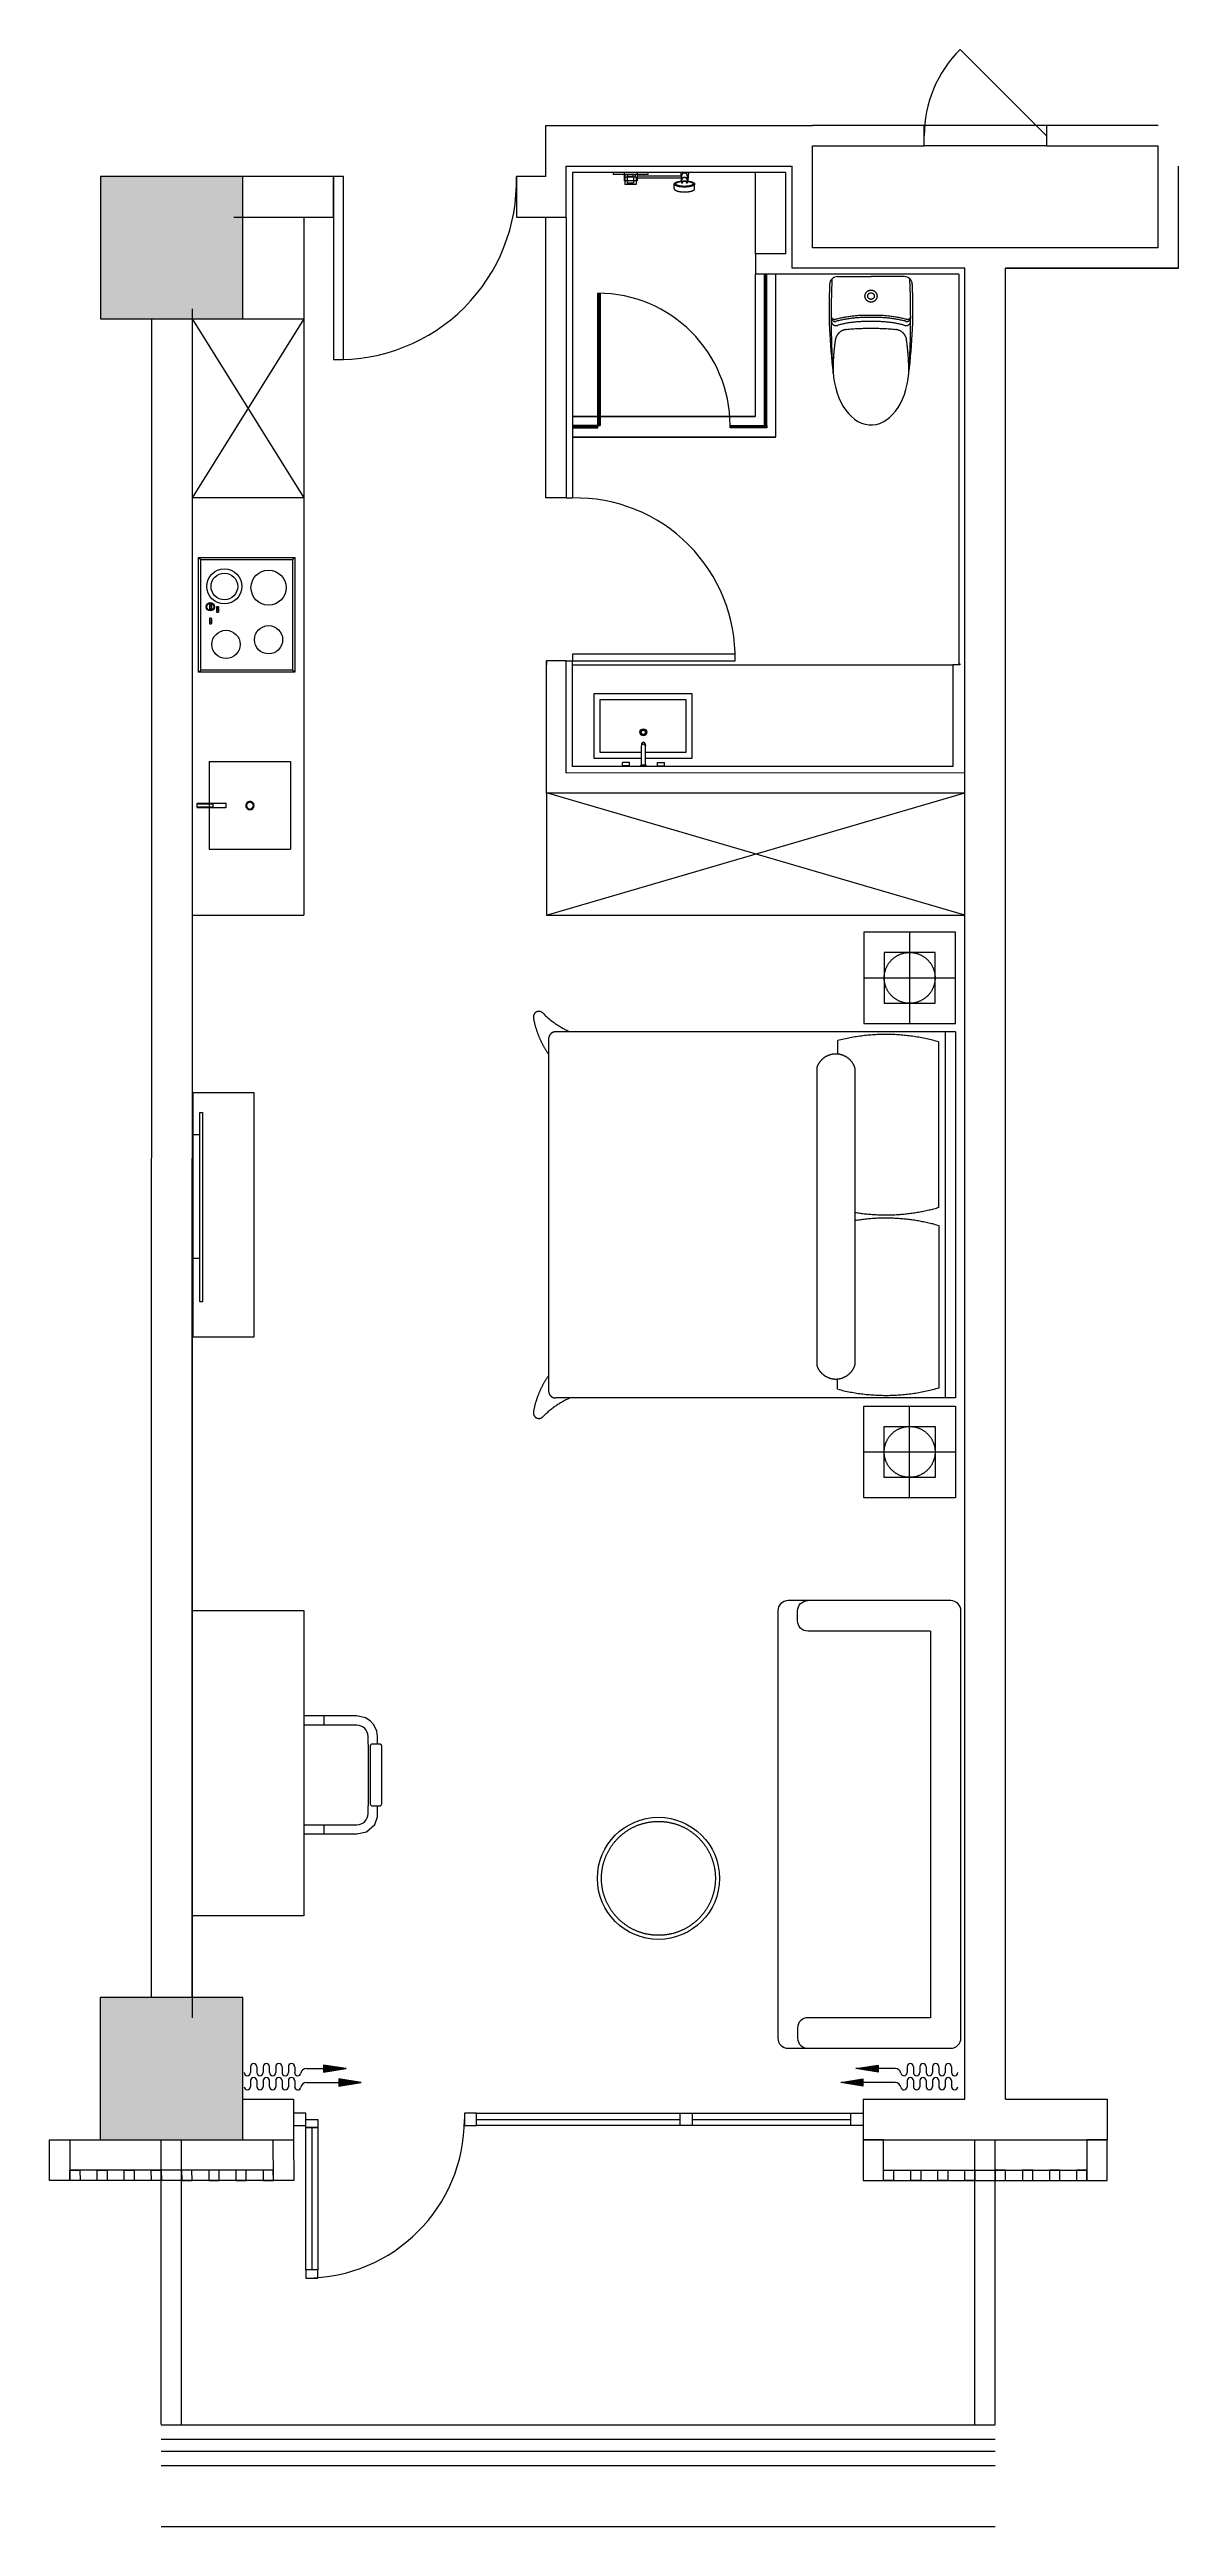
# Model space of a CAD drawing. Header units: millimetres. Extents: x -171991 to -58043, y -1085310 to -1072722.
# Drawn here: x -119707 to -114156, y -1084897 to -1072722 of the extents above; entities that cross this region are included whole.
import ezdxf

# ---------------------------------------------------------------- set-up
doc = ezdxf.new("R2010")
doc.units = ezdxf.units.MM
doc.header["$LTSCALE"] = 1000
doc.header["$MEASUREMENT"] = 0
doc.linetypes.add('DASH', pattern=[0.35, 0.25, -0.1])
for name, color, linetype in [('A-土建墙  柱', 6, 'Continuous'), ('B不可动建筑图层', 6, 'Continuous'), ('COLUMN', 6, 'Continuous'), ('DOOR_FIRE_TEXT', 7, 'Continuous'), ('J家具', 4, 'Continuous'), ('K可动模块', 4, 'Continuous')]:
    doc.layers.add(name, color=color, linetype=linetype)
doc.styles.add('ROMANS', font='romans.shx', dxfattribs={"width": 0.5})

# ---------------------------------------------------------------- blocks, each defined once
blk = doc.blocks.new('$DORLIB2D$00000114')
at = {"color": 0}
blk.add_line((0.5, 0), (-0.207, 0.707), dxfattribs=at)
blk.add_arc((0.5, 0), 1, 135, 180, dxfattribs=at)

msp = doc.modelspace()

# ---------------------------------------------------------------- hatches: boundary and pattern name
at = {"layer": 'B不可动建筑图层', "extrusion": (-1.36181e-08, 7.05595e-19, 1)}
for points in [[(-119456, -1074046), (-118756, -1074046), (-118756, -1073346), (-119456, -1073346)], [(-119457, -1082996), (-118757, -1082996), (-118757, -1082296), (-119457, -1082296)]]:
    msp.add_hatch(color=6, dxfattribs=at).paths.add_polyline_path(points)

# ---------------------------------------------------------------- linework, layer by layer
at = {"layer": 'A-土建墙  柱', "color": 6, "extrusion": (-1.36181e-08, 7.05684e-19, 1)}
for p, q in [((-115206, -1073796, 0), (-116056, -1073796, 0)), ((-115206, -1073796, 0), (-116056, -1073796, 0)), ((-115106, -1073696, 0), (-115956, -1073696, 0)), ((-115207, -1082796, 0), (-115206, -1073796, 0)), ((-115007, -1082796, 0), (-115006, -1073796, 0)), ((-118757, -1082796, 0), (-118507, -1082796, 0))]:
    msp.add_line(p, q, dxfattribs=at)
at = {"layer": 'B不可动建筑图层', "color": 6, "extrusion": (-1.36181e-08, 7.05684e-19, 1)}
for p, q in [((-117266, -1073096, 0), (-115956, -1073096, 0)), ((-117266, -1073346, 0), (-117266, -1073096, 0)), ((-115406, -1073096, 0), (-115956, -1073096, 0)), ((-114806, -1073096, 0), (-115406, -1073096, 0)), ((-115406, -1073196, 0), (-115406, -1073096, 0)), ((-114257, -1073096, 0), (-114806, -1073096, 0)), ((-114806, -1073096, 0), (-114806, -1073196, 0)), ((-117166, -1073296, 0), (-116056, -1073296, 0)), ((-117166, -1073546, 0), (-117166, -1073296, 0)), ((-117166, -1073296, 0), (-116056, -1073296, 0)), ((-117166, -1073546, 0), (-117166, -1073296, 0)), ((-116056, -1073796, 0), (-116056, -1073296, 0)), ((-116056, -1073796, 0), (-116056, -1073296, 0)), ((-115956, -1073696, 0), (-115956, -1073196, 0)), ((-115956, -1073196, 0), (-115406, -1073196, 0)), ((-114806, -1073196, 0), (-115406, -1073196, 0)), ((-114806, -1073196, 0), (-114256, -1073196, 0)), ((-114256, -1073696, 0), (-114256, -1073196, 0)), ((-114156, -1073796, 0), (-114156, -1073296, 0)), ((-114156, -1073796, 0), (-114156, -1073296, 0)), ((-118756, -1073346, 0), (-119456, -1073346, 0)), ((-119456, -1073346, 0), (-119456, -1074046, 0)), ((-118311, -1073346, 0), (-118801, -1073346, 0)), ((-118756, -1074046, 0), (-118756, -1073346, 0)), ((-118311, -1073346, 0), (-118756, -1073346, 0)), ((-118311, -1073546, 0), (-118311, -1073346, 0)), ((-118311, -1073546, 0), (-118311, -1073346, 0)), ((-117266, -1073346, 0), (-117411, -1073346, 0)), ((-117411, -1073346, 0), (-117411, -1073546, 0)), ((-117266, -1073346, 0), (-117411, -1073346, 0)), ((-118801, -1073546, 0), (-118311, -1073546, 0)), ((-118756, -1073546, 0), (-118311, -1073546, 0)), ((-117411, -1073546, 0), (-117166, -1073546, 0)), ((-114256, -1073696, 0), (-115106, -1073696, 0)), ((-114156, -1073796, 0), (-115006, -1073796, 0)), ((-115006, -1073796, 0), (-114156, -1073796, 0)), ((-119006, -1073996), (-119006, -1082396)), ((-119206, -1074046, 0), (-119207, -1082296, 0)), ((-119006, -1074046), (-119007, -1082296, 0)), ((-118757, -1082296, 0), (-119457, -1082296, 0)), ((-119457, -1082296, 0), (-119457, -1082996, 0)), ((-118757, -1082996, 0), (-118757, -1082296, 0)), ((-118507, -1082796, 0), (-118507, -1082996, 0)), ((-115707, -1082796, 0), (-115207, -1082796, 0)), ((-115707, -1082796, 0), (-115707, -1082996, 0)), ((-115007, -1082796, 0), (-114507, -1082796, 0)), ((-114507, -1082796, 0), (-114507, -1082996, 0)), ((-117607, -1082866, 0), (-116607, -1082866, 0)), ((-117607, -1082896, 0), (-116607, -1082896, 0)), ((-116607, -1082926, 0), (-117607, -1082926, 0)), ((-116547, -1082866, 0), (-115767, -1082866, 0)), ((-116547, -1082896, 0), (-115767, -1082896, 0)), ((-115767, -1082926, 0), (-116547, -1082926, 0)), ((-119706, -1083196, 0), (-119707, -1082996, 0)), ((-119707, -1082996, 0), (-119607, -1082996, 0)), ((-119707, -1082996, 0), (-119457, -1082996, 0)), ((-119607, -1082996, 0), (-119606, -1083196, 0)), ((-119457, -1082996, 0), (-118757, -1082996, 0)), ((-119157, -1084396, 0), (-119157, -1082996, 0)), ((-119057, -1084396, 0), (-119057, -1082996, 0)), ((-118757, -1082996, 0), (-118507, -1082996, 0)), ((-118417, -1082936, 0), (-118417, -1083636, 0)), ((-115707, -1082996, 0), (-115107, -1082996, 0)), ((-115157, -1084396, 0), (-115157, -1082996, 0)), ((-115107, -1082996, 0), (-114507, -1082996, 0)), ((-115057, -1084396, 0), (-115057, -1082996, 0)), ((-119157, -1083146, 0), (-119607, -1083146, 0)), ((-118607, -1083146, 0), (-119157, -1083146, 0)), ((-115607, -1083146, 0), (-115057, -1083146, 0)), ((-115057, -1083146, 0), (-114607, -1083146, 0)), ((-119606, -1083196, 0), (-119706, -1083196, 0)), ((-119156, -1083196, 0), (-119606, -1083196, 0)), ((-118606, -1083196, 0), (-119156, -1083196, 0)), ((-115607, -1083196, 0), (-115057, -1083196, 0)), ((-115057, -1083196, 0), (-114607, -1083196, 0))]:
    msp.add_line(p, q, dxfattribs=at)
at = {"layer": 'B不可动建筑图层', "color": 6, "elevation": 0}
msp.add_lwpolyline([(-118261, -1073346), (-118311, -1073346), (-118311, -1074246), (-118261, -1074246)], close=True, dxfattribs=at)
at = {"layer": 'B不可动建筑图层', "color": 6, "extrusion": (-1.36181e-08, 7.05684e-19, 1), "elevation": 0}
for points in [[(-118507, -1082926), (-118447, -1082926), (-118447, -1082866), (-118507, -1082866)], [(-118447, -1082936), (-118447, -1082896), (-118387, -1082896), (-118387, -1082936)], [(-117667, -1082926), (-117607, -1082926), (-117607, -1082866), (-117667, -1082866)], [(-116547, -1082926), (-116607, -1082926), (-116607, -1082866), (-116547, -1082866)], [(-115707, -1082926), (-115767, -1082926), (-115767, -1082866), (-115707, -1082866)], [(-118447, -1083636), (-118447, -1082936), (-118387, -1082936), (-118387, -1083636)], [(-118387, -1083676), (-118387, -1083636), (-118447, -1083636), (-118447, -1083676)]]:
    msp.add_lwpolyline(points, close=True, dxfattribs=at)
for points in [[(-118606, -1083196), (-118607, -1082996), (-118507, -1082996), (-118506, -1083196), (-118606, -1083196)], [(-115607, -1083196), (-115607, -1082996), (-115707, -1082996), (-115707, -1083196), (-115607, -1083196)], [(-114507, -1083196), (-114507, -1082996), (-114607, -1082996), (-114607, -1083196), (-114507, -1083196)], [(-119606, -1083196), (-119607, -1083146), (-119557, -1083146), (-119556, -1083196), (-119606, -1083196)], [(-119473, -1083196), (-119473, -1083146), (-119423, -1083146), (-119423, -1083196), (-119473, -1083196)], [(-119340, -1083196), (-119340, -1083146), (-119290, -1083146), (-119290, -1083196), (-119340, -1083196)], [(-119206, -1083196), (-119207, -1083146), (-119157, -1083146), (-119156, -1083196), (-119206, -1083196)], [(-119006, -1083196), (-119007, -1083146), (-119057, -1083146), (-119056, -1083196), (-119006, -1083196)], [(-118873, -1083196), (-118873, -1083146), (-118923, -1083146), (-118923, -1083196), (-118873, -1083196)], [(-118740, -1083196), (-118740, -1083146), (-118790, -1083146), (-118790, -1083196), (-118740, -1083196)], [(-118606, -1083196), (-118607, -1083146), (-118657, -1083146), (-118656, -1083196), (-118606, -1083196)], [(-115607, -1083196), (-115607, -1083146), (-115557, -1083146), (-115557, -1083196), (-115607, -1083196)], [(-115473, -1083196), (-115473, -1083146), (-115423, -1083146), (-115423, -1083196), (-115473, -1083196)], [(-115340, -1083196), (-115340, -1083146), (-115290, -1083146), (-115290, -1083196), (-115340, -1083196)], [(-115207, -1083196), (-115207, -1083146), (-115157, -1083146), (-115157, -1083196), (-115207, -1083196)], [(-115007, -1083196), (-115007, -1083146), (-115057, -1083146), (-115057, -1083196), (-115007, -1083196)], [(-114873, -1083196), (-114873, -1083146), (-114923, -1083146), (-114923, -1083196), (-114873, -1083196)], [(-114740, -1083196), (-114740, -1083146), (-114790, -1083146), (-114790, -1083196), (-114740, -1083196)], [(-114607, -1083196), (-114607, -1083146), (-114657, -1083146), (-114657, -1083196), (-114607, -1083196)], [(-119157, -1084397), (-115057, -1084397)], [(-119157, -1084397), (-115057, -1084397)], [(-119157, -1084397), (-115057, -1084397)], [(-119157, -1084397), (-115057, -1084397)], [(-119157, -1084397), (-115057, -1084397)], [(-119157, -1084467), (-115057, -1084467)], [(-119157, -1084467), (-115057, -1084467)], [(-119157, -1084467), (-115057, -1084467)], [(-119157, -1084467), (-115057, -1084467)], [(-119157, -1084467), (-115057, -1084467)], [(-119157, -1084527), (-115057, -1084527)], [(-119157, -1084527), (-115057, -1084527)], [(-119157, -1084527), (-115057, -1084527)], [(-119157, -1084527), (-115057, -1084527)], [(-119157, -1084527), (-115057, -1084527)], [(-119157, -1084597), (-115057, -1084597)], [(-119157, -1084597), (-115057, -1084597)], [(-119157, -1084597), (-115057, -1084597)], [(-119157, -1084597), (-115057, -1084597)], [(-119157, -1084597), (-115057, -1084597)], [(-119157, -1084897), (-115057, -1084897)]]:
    msp.add_lwpolyline(points, dxfattribs=at)
at = {"layer": 'B不可动建筑图层', "color": 6}
msp.add_arc((-118286, -1073371, 0), 875, 268.3633, 1.6417, dxfattribs=at)
at = {"layer": 'B不可动建筑图层', "color": 6, "extrusion": (-1.36181e-08, 7.05684e-19, 1)}
msp.add_arc((-118447, -1082896, 0), 780, 269.9991, 359.9991, dxfattribs=at)
at = {"layer": 'COLUMN', "linetype": 'ByBlock', "extrusion": (-1.36181e-08, 7.05684e-19, 1)}
msp.add_line((-119456, -1074046, 0), (-118756, -1074046, 0), dxfattribs=at)
at = {"layer": 'DOOR_FIRE_TEXT', "color": 4, "linetype": 'ByBlock'}
for p, q in [((-117264, -1076377, 0), (-117264, -1076977, 0)), ((-117264, -1076977, 0), (-115206, -1076977, 0))]:
    msp.add_line(p, q, dxfattribs=at)
at = {"layer": 'J家具', "linetype": 'DASH', "ltscale": 150, "extrusion": (-1.36181e-08, 7.05684e-19, 1)}
for p, q in [((-116087, -1073326, 0), (-117136, -1073326, 0)), ((-116935, -1073326, 0), (-116935, -1073336, 0)), ((-116765, -1073326, 0), (-116935, -1073326, 0)), ((-116765, -1073336, 0), (-116935, -1073336, 0)), ((-116882, -1073328, 0), (-116880, -1073326, 0)), ((-116882, -1073328, 0), (-116882, -1073365, 0)), ((-116880, -1073367, 0), (-116882, -1073365, 0)), ((-116820, -1073326, 0), (-116880, -1073326, 0)), ((-116820, -1073367, 0), (-116880, -1073367, 0)), ((-116877, -1073349, 0), (-116878, -1073350, 0)), ((-116878, -1073350, 0), (-116878, -1073384, 0)), ((-116877, -1073385, 0), (-116878, -1073384, 0)), ((-116824, -1073349, 0), (-116877, -1073349, 0)), ((-116824, -1073385, 0), (-116877, -1073385, 0)), ((-116876, -1073349, 0), (-116876, -1073338, 0)), ((-116866, -1073350, 0), (-116865, -1073349, 0)), ((-116866, -1073350, 0), (-116866, -1073378, 0)), ((-116865, -1073379, 0), (-116866, -1073378, 0)), ((-116836, -1073349, 0), (-116865, -1073349, 0)), ((-116836, -1073379, 0), (-116865, -1073379, 0)), ((-116864, -1073347, 0), (-116864, -1073338, 0)), ((-116837, -1073347, 0), (-116864, -1073347, 0)), ((-116863, -1073349, 0), (-116863, -1073347, 0)), ((-116838, -1073349, 0), (-116838, -1073347, 0)), ((-116837, -1073347, 0), (-116837, -1073338, 0)), ((-116836, -1073349, 0), (-116835, -1073350, 0)), ((-116835, -1073378, 0), (-116836, -1073379, 0)), ((-116835, -1073350, 0), (-116835, -1073378, 0)), ((-116825, -1073349, 0), (-116825, -1073338, 0)), ((-116824, -1073349, 0), (-116823, -1073350, 0)), ((-116823, -1073384, 0), (-116824, -1073385, 0)), ((-116823, -1073350, 0), (-116823, -1073384, 0)), ((-116820, -1073326, 0), (-116818, -1073328, 0)), ((-116818, -1073365, 0), (-116820, -1073367, 0)), ((-116818, -1073328, 0), (-116818, -1073365, 0)), ((-116765, -1073326, 0), (-116765, -1073336, 0)), ((-116236, -1073726, 0), (-116236, -1073326, 0)), ((-116087, -1073726, 0), (-116087, -1073326, 0)), ((-117266, -1074926, 0), (-117266, -1073547, 0)), ((-117166, -1073547, 0), (-117166, -1074926, 0)), ((-116236, -1073726, 0), (-116236, -1073826, 0)), ((-116087, -1073726, 0), (-116236, -1073726, 0)), ((-115236, -1073826, 0), (-116236, -1073826, 0)), ((-116236, -1074526, 0), (-116236, -1073826, 0)), ((-116136, -1074626, 0), (-116136, -1073826, 0)), ((-116236, -1074526, 0), (-117136, -1074526, 0)), ((-117136, -1074626, 0), (-116136, -1074626, 0)), ((-117166, -1074926, 0), (-117266, -1074926, 0)), ((-117166, -1075726, 0), (-117264, -1075726, 0)), ((-117264, -1075726, 0), (-117264, -1075747, 0)), ((-117264, -1076377, 0), (-117264, -1075726, 0)), ((-117166, -1076277, 0), (-117166, -1075726, 0)), ((-117136, -1076246, 0), (-117136, -1075726, 0)), ((-117136, -1075746, 0), (-115266, -1075746, 0)), ((-115266, -1075746, 0), (-115266, -1076246, 0)), ((-117166, -1076277, 0), (-115206, -1076276, 0)), ((-115266, -1076246, 0), (-117136, -1076246, 0)), ((-117264, -1076376, 0), (-115206, -1076376, 0))]:
    msp.add_line(p, q, dxfattribs=at)
at = {"layer": 'J家具', "extrusion": (-1.36181e-08, 7.05684e-19, 1)}
for p, q in [((-118456, -1073546, 0), (-118456, -1074925, 0)), ((-118456, -1074925, 0), (-119006, -1074925)), ((-118456, -1074925, 0), (-118456, -1076977, 0)), ((-119006, -1076977), (-118456, -1076977, 0)), ((-118140, -1081051, 0), (-118140, -1081355, 0)), ((-118719, -1082637, 0), (-118719, -1082666, 0)), ((-118688, -1082637, 0), (-118688, -1082666, 0)), ((-118657, -1082637, 0), (-118657, -1082666, 0)), ((-118626, -1082637, 0), (-118626, -1082666, 0)), ((-118594, -1082637, 0), (-118594, -1082666, 0)), ((-118563, -1082637, 0), (-118563, -1082666, 0)), ((-118532, -1082637, 0), (-118532, -1082666, 0)), ((-118501, -1082637, 0), (-118501, -1082666, 0)), ((-118444, -1082646, 0), (-118249, -1082646, 0)), ((-115548, -1082646, 0), (-115742, -1082646, 0)), ((-115490, -1082637, 0), (-115490, -1082666, 0)), ((-115459, -1082637, 0), (-115459, -1082666, 0)), ((-115428, -1082637, 0), (-115428, -1082666, 0)), ((-115397, -1082637, 0), (-115397, -1082666, 0)), ((-115366, -1082637, 0), (-115366, -1082666, 0)), ((-115335, -1082637, 0), (-115335, -1082666, 0)), ((-115304, -1082637, 0), (-115304, -1082666, 0)), ((-115273, -1082637, 0), (-115273, -1082666, 0)), ((-118719, -1082705, 0), (-118719, -1082735, 0)), ((-118688, -1082705, 0), (-118688, -1082735, 0)), ((-118657, -1082705, 0), (-118657, -1082735, 0)), ((-118626, -1082705, 0), (-118626, -1082735, 0)), ((-118594, -1082705, 0), (-118594, -1082735, 0)), ((-118563, -1082705, 0), (-118563, -1082735, 0)), ((-118532, -1082705, 0), (-118532, -1082735, 0)), ((-118501, -1082705, 0), (-118501, -1082735, 0)), ((-118444, -1082715, 0), (-118174, -1082715, 0)), ((-115548, -1082715, 0), (-115817, -1082715, 0)), ((-115490, -1082705, 0), (-115490, -1082735, 0)), ((-115459, -1082705, 0), (-115459, -1082735, 0)), ((-115428, -1082705, 0), (-115428, -1082735, 0)), ((-115397, -1082705, 0), (-115397, -1082735, 0)), ((-115366, -1082705, 0), (-115366, -1082735, 0)), ((-115335, -1082705, 0), (-115335, -1082735, 0)), ((-115304, -1082705, 0), (-115304, -1082735, 0)), ((-115273, -1082705, 0), (-115273, -1082735, 0))]:
    msp.add_line(p, q, dxfattribs=at)
at = {"layer": 'J家具'}
for p, q in [((-119006, -1074046), (-118456, -1074046, 0)), ((-118974, -1075218), (-118963, -1075229, 5)), ((-118512, -1075229, 5), (-118501, -1075218, 1)), ((-118911, -1075460, 2), (-118919, -1075460, 2)), ((-118876, -1075474, 2), (-118884, -1075474, 2)), ((-118911, -1075531, 2), (-118919, -1075531, 2)), ((-118974, -1075783), (-118963, -1075772, 5)), ((-118501, -1075783, 1), (-118512, -1075772, 5))]:
    msp.add_line(p, q, dxfattribs=at)
at = {"layer": 'J家具', "color": 251, "ltscale": 150}
for p, q in [((-118456, -1074046, 0), (-119006, -1074925)), ((-119006, -1074046, 0), (-118456, -1074925)), ((-117264, -1076977, 0), (-115206, -1076376, 0)), ((-115206, -1076977, 0), (-117264, -1076376, 0))]:
    msp.add_line(p, q, dxfattribs=at)
at = {"layer": 'J家具', "linetype": 'DASH', "ltscale": 150, "extrusion": (2.38e-07, -2.10416e-06, 1)}
for p, q in [((-116238, -1074527, 0), (-117136, -1074527, 0)), ((-117136, -1074627, 0), (-116138, -1074627, 0))]:
    msp.add_line(p, q, dxfattribs=at)
at = {"layer": 'J家具', "linetype": 'DASH', "ltscale": 150}
for p, q in [((-117166, -1074926, 0), (-117136, -1074926, 0)), ((-117166, -1075726, 0), (-117136, -1075726, 0)), ((-115253, -1077060, 0), (-115703, -1077060, 0)), ((-115703, -1077060, 0), (-115703, -1077510, 0)), ((-115253, -1077510, 0), (-115253, -1077060, 0)), ((-117150, -1077550, 0), (-117218, -1077550, 0)), ((-115936, -1077550, 0), (-117150, -1077550, 0)), ((-115253, -1077550, 0), (-115936, -1077550, 0)), ((-115703, -1077510, 0), (-115253, -1077510, 0)), ((-115303, -1077550, 0), (-115303, -1079350, 0)), ((-115253, -1077550, 0), (-115253, -1079350, 0)), ((-117253, -1077585, 0), (-117253, -1077660, 0)), ((-117253, -1077660, 0), (-117253, -1079240, 0)), ((-117253, -1079240, 0), (-117253, -1079315, 0)), ((-117150, -1079350, 0), (-117218, -1079350, 0)), ((-116153, -1079350, 0), (-117150, -1079350, 0)), ((-115253, -1079350, 0), (-116158, -1079350, 0)), ((-115703, -1079390, 0), (-115253, -1079390, 0)), ((-115703, -1079840, 0), (-115703, -1079390, 0)), ((-115253, -1079390, 0), (-115253, -1079840, 0)), ((-115253, -1079840, 0), (-115703, -1079840, 0))]:
    msp.add_line(p, q, dxfattribs=at)
at = {"layer": 'J家具', "color": 251, "linetype": 'DASH', "ltscale": 150}
for p, q in [((-115478, -1077060, 0), (-115478, -1077510, 0)), ((-115353, -1077160, 0), (-115603, -1077160, 0)), ((-115603, -1077160, 0), (-115603, -1077410, 0)), ((-115353, -1077410, 0), (-115353, -1077160, 0)), ((-115703, -1077285, 0), (-115253, -1077285, 0)), ((-115603, -1077410, 0), (-115353, -1077410, 0)), ((-115832, -1077593, 0), (-115832, -1077660, 0)), ((-115334, -1078413, 0), (-115334, -1077600, 0)), ((-115935, -1077728, 0), (-115935, -1079188, 0)), ((-115747, -1077728, 0), (-115747, -1079188, 0)), ((-115334, -1078503, 0), (-115334, -1079300, 0)), ((-115935, -1078631, 0), (-115935, -1079188, 0)), ((-115832, -1079307, 0), (-115832, -1079256, 0)), ((-115478, -1079840, 0), (-115478, -1079390, 0)), ((-115603, -1079490, 0), (-115353, -1079490, 0)), ((-115603, -1079740, 0), (-115603, -1079490, 0)), ((-115353, -1079490, 0), (-115353, -1079740, 0)), ((-115703, -1079615, 0), (-115253, -1079615, 0)), ((-115353, -1079740, 0), (-115603, -1079740, 0))]:
    msp.add_line(p, q, dxfattribs=at)
at = {"layer": 'J家具', "extrusion": (1.12917e-07, -2.4151e-06, 1)}
msp.add_line((-115376, -1080496, 0), (-115376, -1082396, 0), dxfattribs=at)
at = {"layer": 'J家具', "color": 4, "linetype": 'ByBlock', "extrusion": (-1.36181e-08, 7.05684e-19, 1)}
for p, q in [((-118195, -1080913, 0), (-118456, -1080913, 0)), ((-118153, -1080922, 0), (-118195, -1080913, 0)), ((-118130, -1080936, 0), (-118153, -1080922, 0)), ((-118112, -1080956, 0), (-118130, -1080936, 0)), ((-118098, -1080987, 0), (-118112, -1080956, 0)), ((-118095, -1081013, 0), (-118098, -1080987, 0)), ((-118095, -1081051, 0), (-118095, -1081013, 0)), ((-118083, -1081051, 0), (-118095, -1081051, 0)), ((-118076, -1081054, 0), (-118083, -1081051, 0)), ((-118073, -1081061, 0), (-118076, -1081054, 0)), ((-118073, -1081345, 0), (-118073, -1081061, 0)), ((-118076, -1081352, 0), (-118073, -1081345, 0)), ((-118149, -1081483, 0), (-118108, -1081446, 0)), ((-118108, -1081446, 0), (-118094, -1081408, 0)), ((-118094, -1081408, 0), (-118094, -1081355, 0)), ((-118094, -1081355, 0), (-118083, -1081355, 0)), ((-118083, -1081355, 0), (-118076, -1081352, 0)), ((-118456, -1081493, 0), (-118195, -1081493, 0)), ((-118195, -1081493, 0), (-118149, -1081483, 0))]:
    msp.add_line(p, q, dxfattribs=at)
at = {"layer": 'J家具', "linetype": 'DASH', "ltscale": 150, "extrusion": (-1.36181e-08, 7.05684e-19, 1), "elevation": 0}
for points in [[(-116238, -1073326), (-117136, -1073326), (-117136, -1074926)], [(-116765, -1073336), (-116829, -1073338), (-116884, -1073338), (-116935, -1073336)], [(-116818, -1073343), (-116599, -1073343)], [(-116818, -1073353), (-116599, -1073353)], [(-116635, -1073407), (-116635, -1073383)], [(-116603, -1073326), (-116602, -1073366)], [(-116603, -1073326), (-116566, -1073326)], [(-116599, -1073343), (-116599, -1073368)], [(-116594, -1073376), (-116597, -1073379)], [(-116575, -1073376), (-116573, -1073379)], [(-116571, -1073343), (-116571, -1073368)], [(-116566, -1073326), (-116568, -1073366)], [(-116535, -1073407), (-116535, -1073383)], [(-115236, -1073826), (-115236, -1075741), (-115231, -1075741), (-115231, -1075746), (-115266, -1075746), (-115266, -1076246)]]:
    msp.add_lwpolyline(points, dxfattribs=at)
at = {"layer": 'J家具', "elevation": 2}
for points in [[(-118911, -1075448), (-118911, -1075472, -0.414214), (-118914, -1075475), (-118917, -1075475, -0.414214), (-118919, -1075472), (-118919, -1075448, -0.414214), (-118917, -1075446), (-118914, -1075446, -0.414214)], [(-118876, -1075462), (-118876, -1075486, -0.414214), (-118879, -1075489), (-118882, -1075489, -0.414214), (-118884, -1075486), (-118884, -1075462, -0.414214), (-118882, -1075459), (-118879, -1075459, -0.414214)], [(-118911, -1075519), (-118911, -1075543, -0.414214), (-118914, -1075546), (-118917, -1075546, -0.414214), (-118919, -1075543), (-118919, -1075519, -0.414214), (-118917, -1075516), (-118914, -1075516, -0.414214)]]:
    msp.add_lwpolyline(points, format="xyb", close=True, dxfattribs=at)
at = {"layer": 'J家具'}
for points in [[(-118922, -1076222), (-118522, -1076222), (-118522, -1076653)], [(-118922, -1076222), (-118922, -1076653), (-118522, -1076653)], [(-118983, -1076426), (-118842, -1076426)], [(-118842, -1076449), (-118983, -1076449)], [(-118840, -1076427), (-118840, -1076426), (-118842, -1076426)], [(-118840, -1076427), (-118840, -1076449), (-118842, -1076449)], [(-118840, -1076449), (-118842, -1076449)]]:
    msp.add_lwpolyline(points, dxfattribs=at)
for points in [[(-118904, -1076446), (-118981, -1076446), (-118981, -1076430), (-118904, -1076430)], [(-118721, -1076417), (-118729, -1076419), (-118736, -1076424), (-118739, -1076428), (-118741, -1076433), (-118742, -1076438), (-118742, -1076442), (-118740, -1076447), (-118737, -1076451), (-118734, -1076454), (-118729, -1076457), (-118721, -1076458), (-118713, -1076457), (-118707, -1076453), (-118702, -1076446), (-118701, -1076438), (-118702, -1076430), (-118707, -1076424), (-118713, -1076419)], [(-118721, -1076422), (-118730, -1076424), (-118736, -1076429), (-118738, -1076438), (-118736, -1076446), (-118730, -1076453), (-118721, -1076455), (-118713, -1076453), (-118707, -1076446), (-118704, -1076438), (-118707, -1076429), (-118713, -1076424)]]:
    msp.add_lwpolyline(points, close=True, dxfattribs=at)
at = {"layer": 'J家具', "extrusion": (-1.36181e-08, 7.05684e-19, 1), "elevation": 0}
for points in [[(-118701, -1077850), (-119002, -1077850), (-119002, -1079050), (-118701, -1079050)], [(-118456, -1081895), (-119006, -1081895), (-119006, -1080395), (-118456, -1080395)], [(-118359, -1082664), (-118249, -1082646), (-118359, -1082629)], [(-118357, -1082662), (-118262, -1082646), (-118357, -1082631)], [(-118355, -1082659), (-118274, -1082646), (-118355, -1082634)], [(-118353, -1082657), (-118287, -1082646), (-118353, -1082636)], [(-118351, -1082655), (-118300, -1082646), (-118351, -1082638)], [(-118349, -1082652), (-118313, -1082646), (-118349, -1082641)], [(-118347, -1082650), (-118325, -1082646), (-118347, -1082643)], [(-118345, -1082647), (-118338, -1082646), (-118345, -1082645)], [(-115633, -1082664), (-115742, -1082646), (-115633, -1082629)], [(-115635, -1082662), (-115730, -1082646), (-115635, -1082631)], [(-115637, -1082659), (-115717, -1082646), (-115637, -1082634)], [(-115639, -1082657), (-115704, -1082646), (-115639, -1082636)], [(-115641, -1082655), (-115692, -1082646), (-115641, -1082638)], [(-115643, -1082652), (-115679, -1082646), (-115643, -1082641)], [(-115645, -1082650), (-115666, -1082646), (-115645, -1082643)], [(-115647, -1082647), (-115653, -1082646), (-115647, -1082645)], [(-118284, -1082732), (-118174, -1082715), (-118284, -1082697)], [(-118282, -1082730), (-118187, -1082715), (-118282, -1082700)], [(-118280, -1082728), (-118199, -1082715), (-118280, -1082702)], [(-118278, -1082725), (-118212, -1082715), (-118278, -1082705)], [(-118276, -1082723), (-118225, -1082715), (-118276, -1082707)], [(-118274, -1082721), (-118238, -1082715), (-118274, -1082709)], [(-118272, -1082718), (-118250, -1082715), (-118272, -1082712)], [(-118270, -1082716), (-118263, -1082715), (-118270, -1082714)], [(-115708, -1082732), (-115817, -1082715), (-115708, -1082697)], [(-115710, -1082730), (-115805, -1082715), (-115710, -1082700)], [(-115712, -1082728), (-115792, -1082715), (-115712, -1082702)], [(-115714, -1082725), (-115779, -1082715), (-115714, -1082705)], [(-115716, -1082723), (-115766, -1082715), (-115716, -1082707)], [(-115718, -1082721), (-115754, -1082715), (-115718, -1082709)], [(-115720, -1082718), (-115741, -1082715), (-115720, -1082712)], [(-115722, -1082716), (-115728, -1082715), (-115722, -1082714)]]:
    msp.add_lwpolyline(points, close=True, dxfattribs=at)
for points in [[(-118967, -1078056), (-119002, -1078056)], [(-118970, -1078664), (-119002, -1078664), (-119002, -1078056)], [(-118955, -1078877), (-118967, -1078877), (-118967, -1077947), (-118955, -1077947), (-118955, -1078877)], [(-118358, -1080913), (-118358, -1080958)], [(-118358, -1081448), (-118358, -1081493)]]:
    msp.add_lwpolyline(points, dxfattribs=at)
at = {"layer": 'J家具', "extrusion": (1.12917e-07, -2.4151e-06, 1), "elevation": 3}
msp.add_lwpolyline([(-116076, -1080346, 0.414214), (-116126, -1080396), (-116126, -1082496, 0.414214), (-116076, -1082546), (-115276, -1082546, 0.414214), (-115226, -1082496), (-115226, -1080396, 0.414214), (-115276, -1080346)], format="xyb", close=True, dxfattribs=at)
at = {"layer": 'J家具', "extrusion": (1.12945e-07, 2.4151e-06, 1), "elevation": -3}
msp.add_lwpolyline([(-115376, -1080496), (-115979, -1080496, -0.414214), (-116029, -1080446), (-116029, -1080396, -0.414214), (-115979, -1080346)], format="xyb", dxfattribs=at)
at = {"layer": 'J家具', "extrusion": (-1.36181e-08, 7.05684e-19, 1), "elevation": 0}
for points in [[(-118140, -1081051), (-118140, -1081013, 0.414214), (-118195, -1080958), (-118456, -1080958)], [(-118456, -1081448), (-118195, -1081448, 0.414214), (-118140, -1081393), (-118140, -1081355)]]:
    msp.add_lwpolyline(points, format="xyb", dxfattribs=at)
msp.add_lwpolyline([(-118130, -1081061), (-118130, -1081345, 0.414214), (-118120, -1081355), (-118083, -1081355, 0.414214), (-118073, -1081345), (-118073, -1081061, 0.414214), (-118083, -1081051), (-118120, -1081051, 0.414214)], format="xyb", close=True, dxfattribs=at)
at = {"layer": 'J家具', "extrusion": (1.12917e-07, -2.4151e-06, 1), "elevation": 3}
msp.add_lwpolyline([(-115376, -1082396), (-115979, -1082396, 0.414214), (-116029, -1082446), (-116029, -1082496, 0.414214), (-115979, -1082546)], format="xyb", dxfattribs=at)
at = {"layer": 'J家具', "color": 251, "linetype": 'DASH', "ltscale": 150}
for centre, radius in [((-115668, -1073934, 0), 29.6), ((-115668, -1073934, 0), 16.1), ((-115478, -1077285, 0), 125), ((-115478, -1079615, 0), 125)]:
    msp.add_circle(centre, radius, dxfattribs=at)
at = {"layer": 'J家具'}
for centre, radius in [((-118847, -1075361, 612), 86.2), ((-118847, -1075361, 612), 65.5), ((-118630, -1075367, 612), 86.2), ((-118916, -1075461, 2), 20.3), ((-118916, -1075461, 2), 17.5), ((-118839, -1075646, 612), 69.4), ((-118630, -1075623, 612), 69.4)]:
    msp.add_circle(centre, radius, dxfattribs=at)
at = {"layer": 'J家具', "extrusion": (-1.36181e-08, 7.05684e-19, 1)}
msp.add_circle((-116713, -1081711, 0), 300, dxfattribs=at)
at = {"layer": 'J家具', "color": 251, "linetype": 'DASH', "ltscale": 150, "extrusion": (-1.36181e-08, 7.05684e-19, 1)}
msp.add_circle((-116713, -1081711, 0), 280, dxfattribs=at)
at = {"layer": 'J家具', "linetype": 'DASH', "ltscale": 150, "extrusion": (-1.36181e-08, 7.05684e-19, 1)}
for centre, radius, start, end in [((-116585, -1073366, 0), 17.3, 180, 227.216), ((-116585, -1073366, 0), 15.3, 312.784, 227.216), ((-116585, -1073366, 0), 14.3, 312.784, 227.216), ((-116585, -1073343, 0), 14, 357.7558, 180), ((-116585, -1073366, 0), 17.3, 312.784, 0)]:
    msp.add_arc(centre, radius, start, end, dxfattribs=at)
at = {"layer": 'J家具', "color": 251, "linetype": 'DASH', "ltscale": 150}
for centre, radius, start, end in [((-111552, -1074035, 0), 4312, 177.5288, 183.6994), ((-119785, -1074035, 0), 4312, 356.3006, 2.4712), ((-115845, -1074040, 0), 18.8, 174.0685, 287.6407), ((-115847, -1074030, 0), 18.2, 203.5276, 286.6187), ((-115692, -1074631, 0), 602, 87.7467, 104.3815), ((-115692, -1074631, 0), 592, 87.7467, 104.3815), ((-115644, -1074631, 0), 602, 75.6185, 92.2533), ((-115644, -1074631, 0), 592, 75.6185, 92.2533), ((-115492, -1074040, 0), 18.8, 252.3593, 5.9315), ((-115490, -1074030, 0), 18.2, 253.3813, 336.4724), ((-115840, -1074055, 0), 24.1, 198.0596, 297.7967), ((-114755, -1074306, 0), 1100, 171.703, 180.3481), ((-115784, -1074158, 0), 60, 95.3921, 169.5299), ((-115692, -1074611, 0), 552, 87.5425, 104.3815), ((-115660, -1075471, 0), 1378, 90.3409, 95.3921), ((-115644, -1074611, 0), 552, 75.6185, 92.4575), ((-115676, -1075471, 0), 1378, 84.6079, 89.6591), ((-115552, -1074158, 0), 60, 10.4701, 84.6079), ((-115496, -1074055, 0), 24.1, 242.2033, 341.9404), ((-116582, -1074306, 0), 1100, 359.6519, 8.297), ((-115595, -1078499, 0), 936, 73.7614, 104.6385), ((-115841, -1077758, 0), 98.8, 17.9551, 162.0449), ((-115595, -1077514, 0), 936, 260.6988, 286.2386), ((-115595, -1079402, 0), 936, 73.7614, 99.3012), ((-115841, -1079158, 0), 98.8, 197.9551, 342.0449), ((-115595, -1078401, 0), 936, 255.3615, 286.2386)]:
    msp.add_arc(centre, radius, start, end, dxfattribs=at)
at = {"layer": 'J家具', "color": 251, "ltscale": 150, "extrusion": (-1.36181e-08, 7.05684e-19, 1)}
msp.add_arc((-117011, -1074570, 0), 650, 0, 90, dxfattribs=at)
at = {"layer": 'J家具', "color": 251, "ltscale": 150}
msp.add_arc((-117120, -1075710, 0), 784, 358.7922, 91.169, dxfattribs=at)
at = {"layer": 'J家具', "linetype": 'DASH', "ltscale": 150}
for centre, radius, start, end in [((-117301, -1077476, 0), 26.4, 44.4254, 190.1236), ((-116882, -1077401, 0), 453, 190.1236, 214.9237), ((-116970, -1077151, 0), 437, 224.4254, 245.7104), ((-117218, -1077585, 0), 35, 90, 180), ((-117218, -1077585, 0), 35, 90, 180), ((-116882, -1079499, 0), 453, 145.0763, 169.8764), ((-116970, -1079749, 0), 437, 114.2896, 135.5746), ((-117218, -1079315, 0), 35, 180, 270), ((-117218, -1079315, 0), 35, 180, 270), ((-117301, -1079424, 0), 26.4, 169.8764, 315.5746)]:
    msp.add_arc(centre, radius, start, end, dxfattribs=at)
at = {"layer": 'J家具', "extrusion": (-1.36181e-08, 7.05684e-19, 1)}
for centre, radius, start, end in [((-118734, -1082666, 0), 15.5, 180, 0), ((-118703, -1082637, 0), 15.5, 0, 180), ((-118672, -1082666, 0), 15.5, 180, 0), ((-118641, -1082637, 0), 15.5, 0, 180), ((-118610, -1082666, 0), 15.5, 180, 0), ((-118579, -1082637, 0), 15.5, 0, 180), ((-118548, -1082666, 0), 15.5, 180, 0), ((-118517, -1082637, 0), 15.5, 0, 180), ((-118486, -1082666, 0), 15.5, 180, 350.4052), ((-118444, -1082673, 0), 27, 90, 170.4052), ((-115548, -1082673, 0), 27, 9.5948, 90), ((-115506, -1082666, 0), 15.5, 189.5948, 360), ((-115475, -1082637, 0), 15.5, 360, 180), ((-115444, -1082666, 0), 15.5, 180, 360), ((-115412, -1082637, 0), 15.5, 360, 180), ((-115381, -1082666, 0), 15.5, 180, 360), ((-115350, -1082637, 0), 15.5, 360, 180), ((-115319, -1082666, 0), 15.5, 180, 360), ((-115288, -1082637, 0), 15.5, 360, 180), ((-115257, -1082666, 0), 15.5, 180, 360), ((-118734, -1082735, 0), 15.5, 180, 0), ((-118703, -1082705, 0), 15.5, 0, 180), ((-118672, -1082735, 0), 15.5, 180, 0), ((-118641, -1082705, 0), 15.5, 0, 180), ((-118610, -1082735, 0), 15.5, 180, 0), ((-118579, -1082705, 0), 15.5, 0, 180), ((-118548, -1082735, 0), 15.5, 180, 0), ((-118517, -1082705, 0), 15.5, 0, 180), ((-118486, -1082735, 0), 15.5, 180, 350.4052), ((-118444, -1082742, 0), 27, 90, 170.4052), ((-115548, -1082742, 0), 27, 9.5948, 90), ((-115506, -1082735, 0), 15.5, 189.5948, 360), ((-115475, -1082705, 0), 15.5, 360, 180), ((-115444, -1082735, 0), 15.5, 180, 360), ((-115412, -1082705, 0), 15.5, 360, 180), ((-115381, -1082735, 0), 15.5, 180, 360), ((-115350, -1082705, 0), 15.5, 360, 180), ((-115319, -1082735, 0), 15.5, 180, 360), ((-115288, -1082705, 0), 15.5, 360, 180), ((-115257, -1082735, 0), 15.5, 180, 360)]:
    msp.add_arc(centre, radius, start, end, dxfattribs=at)
at = {"layer": 'J家具', "linetype": 'DASH', "ltscale": 150, "extrusion": (-1.36181e-08, 7.05684e-19, 1)}
for centre, start_param, end_param in [((-116585, -1073383, 0), 4.712389, 10.995574), ((-116585, -1073407, 0), 0, 3.141593)]:
    msp.add_ellipse(centre, major_axis=(-50, 0, 0), ratio=0.298895, start_param=start_param, end_param=end_param, dxfattribs=at)
at = {"layer": 'J家具', "linetype": 'DASH', "ltscale": 150, "extrusion": (1.36181e-08, -7.05684e-19, -1)}
msp.add_ellipse((-116585, -1073382, 0), major_axis=(-42.9, 0, 0), ratio=0.257242, start_param=-1.570796, end_param=4.712389, dxfattribs=at)
at = {"layer": 'J家具'}
for points in [[(-118501, -1075218, 1), (-118501, -1075783, 1), (-118974, -1075783), (-118974, -1075218)], [(-118512, -1075229, 5), (-118512, -1075772, 2), (-118963, -1075772, 2), (-118963, -1075229, 5)]]:
    msp.add_3dface(points, dxfattribs=at)
at = {"layer": 'K可动模块', "extrusion": (-1.36181e-08, 7.05684e-19, 1)}
for p, q in [((-116192, -1074570, 0), (-116192, -1073826, 0)), ((-116186, -1074570, 0), (-116186, -1073826, 0)), ((-116180, -1074570, 0), (-116180, -1073826, 0)), ((-117011, -1074570, 0), (-117011, -1073920, 0)), ((-117011, -1073920, 0), (-116999, -1073920, 0)), ((-117005, -1074570, 0), (-117005, -1073920, 0)), ((-116999, -1073920, 0), (-116999, -1074570, 0)), ((-117011, -1074570, 0), (-116999, -1074570, 0)), ((-116890, -1076242, 0), (-116890, -1076226, 0)), ((-116855, -1076226, 0), (-116890, -1076226, 0)), ((-116855, -1076242, 0), (-116855, -1076226, 0)), ((-116796, -1076135, 0), (-116797, -1076145, 0)), ((-116797, -1076239, 0), (-116797, -1076147, 0)), ((-116778, -1076135, 0), (-116777, -1076145, 0)), ((-116776, -1076239, 0), (-116776, -1076147, 0)), ((-116718, -1076242, 0), (-116718, -1076226, 0)), ((-116718, -1076226, 0), (-116684, -1076226, 0)), ((-116684, -1076242, 0), (-116684, -1076226, 0)), ((-116855, -1076242, 0), (-116890, -1076242, 0)), ((-116886, -1076246, 0), (-116886, -1076242, 0)), ((-116859, -1076246, 0), (-116859, -1076242, 0)), ((-116773, -1076239, 0), (-116800, -1076239, 0)), ((-116800, -1076246, 0), (-116800, -1076239, 0)), ((-116773, -1076243, 0), (-116800, -1076243, 0)), ((-116773, -1076246, 0), (-116800, -1076246, 0)), ((-116773, -1076246, 0), (-116773, -1076239, 0)), ((-116718, -1076242, 0), (-116684, -1076242, 0)), ((-116715, -1076246, 0), (-116715, -1076242, 0)), ((-116687, -1076246, 0), (-116687, -1076242, 0))]:
    msp.add_line(p, q, dxfattribs=at)
at = {"layer": 'K可动模块'}
for p in [(-115832, -1073838, 0), (-115505, -1073838, 0)]:
    msp.add_line(p, (-115668, -1073838, 0), dxfattribs=at)
at = {"layer": 'K可动模块', "extrusion": (-1.36181e-08, 7.05684e-19, 1), "elevation": 0}
for points in [[(-117136, -1074582), (-117011, -1074582), (-117011, -1074570), (-117136, -1074570)], [(-117011, -1074576), (-117136, -1074576)], [(-116361, -1074576), (-116180, -1074576)], [(-116797, -1076207), (-117029, -1076207), (-117029, -1075887), (-116549, -1075887), (-116549, -1076207), (-116776, -1076207)], [(-116797, -1076177), (-116999, -1076177), (-116999, -1075917), (-116579, -1075917), (-116579, -1076177), (-116776, -1076177)]]:
    msp.add_lwpolyline(points, dxfattribs=at)
msp.add_lwpolyline([(-116180, -1074582), (-116361, -1074582), (-116361, -1074570), (-116180, -1074570)], close=True, dxfattribs=at)
at = {"layer": 'K可动模块', "extrusion": (-1.36181e-08, -7.05684e-19, 1), "elevation": 0}
msp.add_lwpolyline([(-117136, -1075694), (-117136, -1075727), (-116336, -1075727), (-116336, -1075694)], close=True, dxfattribs=at)
msp.add_lwpolyline([(-117136, -1075694), (-117136, -1075727), (-116336, -1075727), (-116336, -1075694)], close=True, dxfattribs=at)
at = {"layer": 'K可动模块', "extrusion": (-1.36181e-08, 7.05684e-19, 1)}
for radius in [16.9, 12.3, 10.3]:
    msp.add_circle((-116787, -1076078, 0), radius, dxfattribs=at)
at = {"layer": 'K可动模块'}
for centre, radius, start, end in [((-113297, -1073993, 0), 2577, 177.4001, 187.1336), ((-115832, -1073878, 0), 40, 90, 177.4001), ((-115505, -1073878, 0), 40, 2.5999, 90), ((-118039, -1073993, 0), 2577, 352.8664, 2.5999)]:
    msp.add_arc(centre, radius, start, end, dxfattribs=at)
at = {"layer": 'K可动模块', "extrusion": (-1.36181e-08, 7.05684e-19, 1)}
for centre, radius, start, end in [((-116787, -1076147, 0), 10.3, 359.9998, 179.9998), ((-116787, -1076136, 0), 8.91, 7.6621, 172.3376)]:
    msp.add_arc(centre, radius, start, end, dxfattribs=at)
at = {"layer": 'K可动模块'}
msp.add_ellipse((-115668, -1074278, 0), major_axis=(0, 289), ratio=0.648116, start_param=1.570796, end_param=4.592942, dxfattribs=at)

# ---------------------------------------------------------------- block references
at = {"layer": 'B不可动建筑图层', "color": 6, "extrusion": (-1.36181e-08, 7.05684e-19, 1), "xscale": -600.0000000000005, "yscale": -600.0000000000005, "zscale": 100.0000000000001, "rotation": 179.9993813593517}
msp.add_blockref('$DORLIB2D$00000114', (-115106, -1073146, 0), dxfattribs=at)

# ---------------------------------------------------------------- texts
at = {"layer": 'J家具', "char_height": 9.2, "width": 11.96, "attachment_point": 1, "rotation": 270, "style": 'ROMANS'}
for s, insert in [('+', (-118911, -1075464, 2)), ('-', (-118911, -1075450, 2)), ('+', (-118876, -1075478, 2)), ('-', (-118876, -1075464, 2)), ('+', (-118911, -1075535, 2)), ('-', (-118911, -1075521, 2))]:
    msp.add_mtext(s, dxfattribs=dict(at, insert=insert))

doc.saveas('drawing.dxf')
